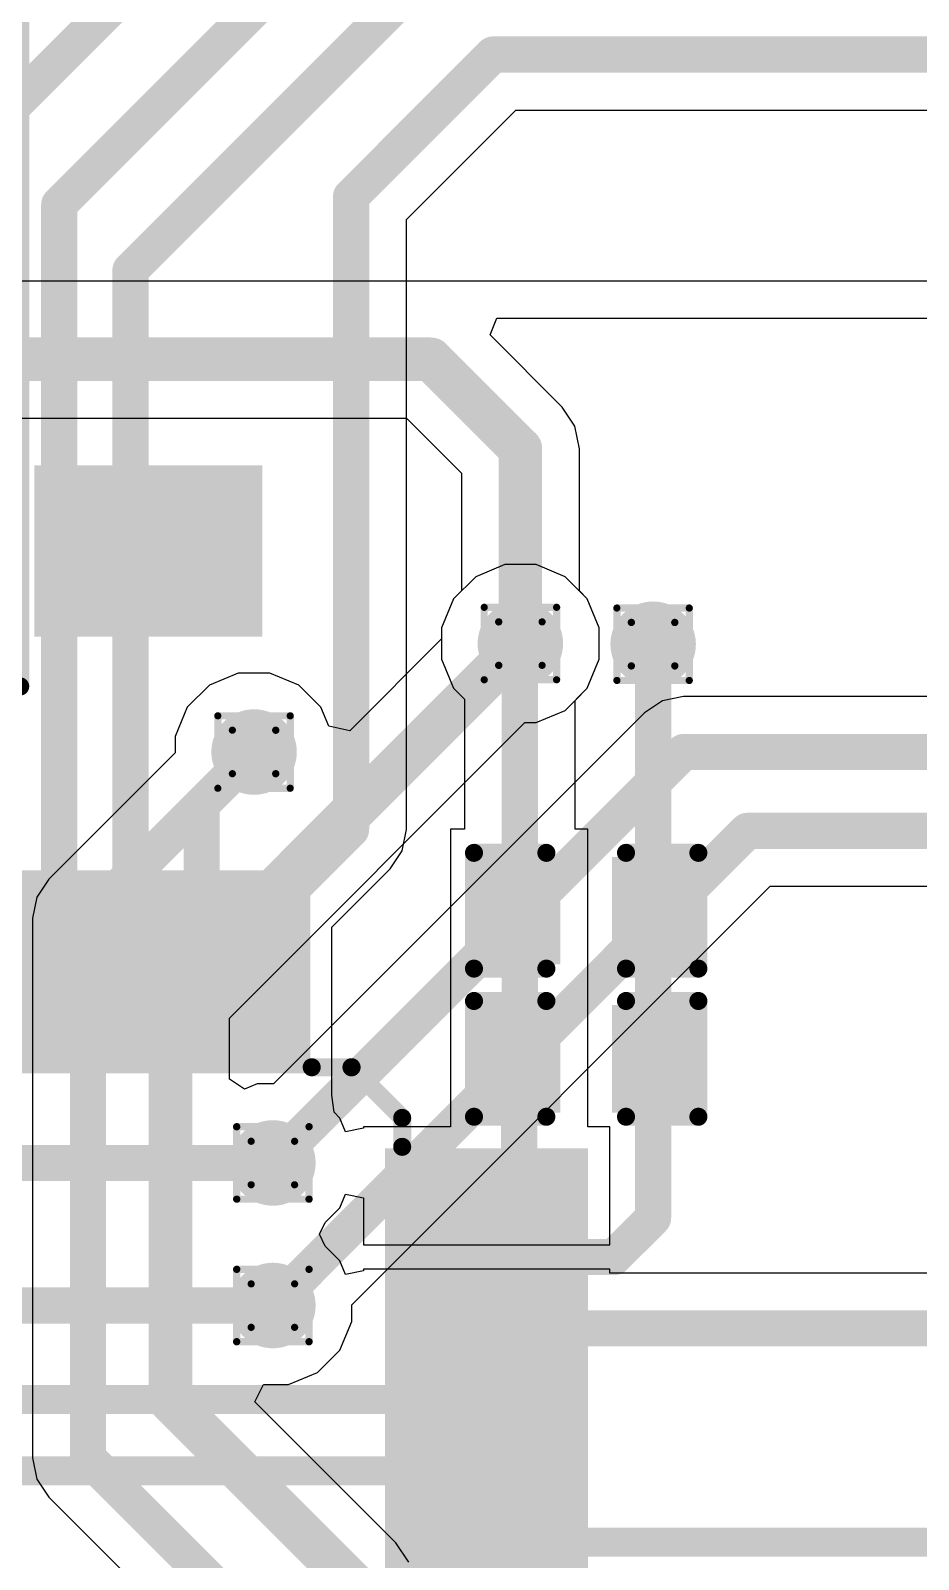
# Model space of a CAD drawing. Header units: inches. Extents: x 0 to 355, y -10 to 78.
# Drawn here: x 40.64 to 46.88, y 19.38 to 30.11 of the extents above; entities that cross this region are included whole.
import ezdxf

# ---------------------------------------------------------------- set-up
doc = ezdxf.new("R2010")
doc.units = ezdxf.units.IN
for name, color, linetype in [('Bottom Layer', 5, 'Continuous'), ('Bottom Overlay', 54, 'Continuous'), ('Bottom Paste', 16, 'Continuous'), ('Bottom Solder', 6, 'Continuous'), ('Drill Drawing', 1, 'Continuous'), ('Top Layer', 1, 'Continuous'), ('Top Overlay', 2, 'Continuous'), ('Top Paste', 8, 'Continuous'), ('Top Solder', 216, 'Continuous'), ('Via Holes', 16, 'Continuous')]:
    doc.layers.add(name, color=color, linetype=linetype)

# ---------------------------------------------------------------- blocks, each defined once
blk = doc.blocks.new('48_LQFP__7_7___19')
at = {"layer": 'Top Layer'}
for points in [[(-2.59, 4.86), (-2.59, 3.64), (-2.91, 3.64), (-2.91, 4.86)], [(-2.09, 4.86), (-2.09, 3.64), (-2.41, 3.64), (-2.41, 4.86)], [(-1.59, 4.86), (-1.59, 3.64), (-1.91, 3.64), (-1.91, 4.86)], [(-1.09, 4.86), (-1.09, 3.64), (-1.41, 3.64), (-1.41, 4.86)], [(-0.59, 4.86), (-0.59, 3.64), (-0.91, 3.64), (-0.91, 4.86)], [(-0.09, 4.86), (-0.09, 3.64), (-0.41, 3.64), (-0.41, 4.86)], [(0.41, 4.86), (0.41, 3.64), (0.09, 3.64), (0.09, 4.86)], [(0.91, 4.86), (0.91, 3.64), (0.59, 3.64), (0.59, 4.86)], [(1.41, 4.86), (1.41, 3.64), (1.09, 3.64), (1.09, 4.86)], [(1.91, 4.86), (1.91, 3.64), (1.59, 3.64), (1.59, 4.86)], [(2.41, 4.86), (2.41, 3.64), (2.09, 3.64), (2.09, 4.86)], [(2.91, 4.86), (2.91, 3.64), (2.59, 3.64), (2.59, 4.86)], [(-3.64, 2.91), (-3.64, 2.59), (-4.86, 2.59), (-4.86, 2.91)], [(4.86, 2.91), (4.86, 2.59), (3.64, 2.59), (3.64, 2.91)], [(-3.64, 2.41), (-3.64, 2.09), (-4.86, 2.09), (-4.86, 2.41)], [(4.86, 2.41), (4.86, 2.09), (3.64, 2.09), (3.64, 2.41)], [(-3.64, 1.91), (-3.64, 1.59), (-4.86, 1.59), (-4.86, 1.91)], [(4.86, 1.91), (4.86, 1.59), (3.64, 1.59), (3.64, 1.91)], [(-3.64, 1.41), (-3.64, 1.09), (-4.86, 1.09), (-4.86, 1.41)], [(4.86, 1.41), (4.86, 1.09), (3.64, 1.09), (3.64, 1.41)], [(-3.64, 0.91), (-3.64, 0.59), (-4.86, 0.59), (-4.86, 0.91)], [(4.86, 0.91), (4.86, 0.59), (3.64, 0.59), (3.64, 0.91)], [(-3.64, 0.41), (-3.64, 0.09), (-4.86, 0.09), (-4.86, 0.41)], [(4.86, 0.41), (4.86, 0.09), (3.64, 0.09), (3.64, 0.41)], [(-3.64, -0.09), (-3.64, -0.41), (-4.86, -0.41), (-4.86, -0.09)], [(4.86, -0.09), (4.86, -0.41), (3.64, -0.41), (3.64, -0.09)], [(-3.64, -0.59), (-3.64, -0.91), (-4.86, -0.91), (-4.86, -0.59)], [(4.86, -0.59), (4.86, -0.91), (3.64, -0.91), (3.64, -0.59)], [(-3.64, -1.09), (-3.64, -1.41), (-4.86, -1.41), (-4.86, -1.09)], [(4.86, -1.09), (4.86, -1.41), (3.64, -1.41), (3.64, -1.09)], [(-3.64, -1.59), (-3.64, -1.91), (-4.86, -1.91), (-4.86, -1.59)], [(4.86, -1.59), (4.86, -1.91), (3.64, -1.91), (3.64, -1.59)], [(-3.64, -2.09), (-3.64, -2.41), (-4.86, -2.41), (-4.86, -2.09)], [(4.86, -2.09), (4.86, -2.41), (3.64, -2.41), (3.64, -2.09)], [(-3.64, -2.59), (-3.64, -2.91), (-4.86, -2.91), (-4.86, -2.59)], [(4.86, -2.59), (4.86, -2.91), (3.64, -2.91), (3.64, -2.59)], [(-2.59, -3.64), (-2.59, -4.86), (-2.91, -4.86), (-2.91, -3.64)], [(-2.09, -3.64), (-2.09, -4.86), (-2.41, -4.86), (-2.41, -3.64)], [(-1.59, -3.64), (-1.59, -4.86), (-1.91, -4.86), (-1.91, -3.64)], [(-1.09, -3.64), (-1.09, -4.86), (-1.41, -4.86), (-1.41, -3.64)], [(-0.59, -3.64), (-0.59, -4.86), (-0.91, -4.86), (-0.91, -3.64)], [(-0.09, -3.64), (-0.09, -4.86), (-0.41, -4.86), (-0.41, -3.64)], [(0.41, -3.64), (0.41, -4.86), (0.09, -4.86), (0.09, -3.64)], [(0.91, -3.64), (0.91, -4.86), (0.59, -4.86), (0.59, -3.64)], [(1.41, -3.64), (1.41, -4.86), (1.09, -4.86), (1.09, -3.64)], [(1.91, -3.64), (1.91, -4.86), (1.59, -4.86), (1.59, -3.64)], [(2.41, -3.64), (2.41, -4.86), (2.09, -4.86), (2.09, -3.64)], [(2.91, -3.64), (2.91, -4.86), (2.59, -4.86), (2.59, -3.64)]]:
    blk.add_hatch(color=1, dxfattribs=at).paths.add_polyline_path(points)
at = {"layer": 'Top Overlay'}
blk.add_hatch(color=2, dxfattribs=at).paths.add_polyline_path([(-3.556, 2.565), (-3.327, 2.565), (-3.327, 2.997), (-3.556, 2.997)])
at = {"layer": 'Top Paste'}
for points in [[(-2.59, 4.86), (-2.59, 3.64), (-2.91, 3.64), (-2.91, 4.86)], [(-2.09, 4.86), (-2.09, 3.64), (-2.41, 3.64), (-2.41, 4.86)], [(-1.59, 4.86), (-1.59, 3.64), (-1.91, 3.64), (-1.91, 4.86)], [(-1.09, 4.86), (-1.09, 3.64), (-1.41, 3.64), (-1.41, 4.86)], [(-0.59, 4.86), (-0.59, 3.64), (-0.91, 3.64), (-0.91, 4.86)], [(-0.09, 4.86), (-0.09, 3.64), (-0.41, 3.64), (-0.41, 4.86)], [(0.41, 4.86), (0.41, 3.64), (0.09, 3.64), (0.09, 4.86)], [(0.91, 4.86), (0.91, 3.64), (0.59, 3.64), (0.59, 4.86)], [(1.41, 4.86), (1.41, 3.64), (1.09, 3.64), (1.09, 4.86)], [(1.91, 4.86), (1.91, 3.64), (1.59, 3.64), (1.59, 4.86)], [(2.41, 4.86), (2.41, 3.64), (2.09, 3.64), (2.09, 4.86)], [(2.91, 4.86), (2.91, 3.64), (2.59, 3.64), (2.59, 4.86)], [(-3.64, 2.91), (-3.64, 2.59), (-4.86, 2.59), (-4.86, 2.91)], [(4.86, 2.91), (4.86, 2.59), (3.64, 2.59), (3.64, 2.91)], [(-3.64, 2.41), (-3.64, 2.09), (-4.86, 2.09), (-4.86, 2.41)], [(4.86, 2.41), (4.86, 2.09), (3.64, 2.09), (3.64, 2.41)], [(-3.64, 1.91), (-3.64, 1.59), (-4.86, 1.59), (-4.86, 1.91)], [(4.86, 1.91), (4.86, 1.59), (3.64, 1.59), (3.64, 1.91)], [(-3.64, 1.41), (-3.64, 1.09), (-4.86, 1.09), (-4.86, 1.41)], [(4.86, 1.41), (4.86, 1.09), (3.64, 1.09), (3.64, 1.41)], [(-3.64, 0.91), (-3.64, 0.59), (-4.86, 0.59), (-4.86, 0.91)], [(4.86, 0.91), (4.86, 0.59), (3.64, 0.59), (3.64, 0.91)], [(-3.64, 0.41), (-3.64, 0.09), (-4.86, 0.09), (-4.86, 0.41)], [(4.86, 0.41), (4.86, 0.09), (3.64, 0.09), (3.64, 0.41)], [(-3.64, -0.09), (-3.64, -0.41), (-4.86, -0.41), (-4.86, -0.09)], [(4.86, -0.09), (4.86, -0.41), (3.64, -0.41), (3.64, -0.09)], [(-3.64, -0.59), (-3.64, -0.91), (-4.86, -0.91), (-4.86, -0.59)], [(4.86, -0.59), (4.86, -0.91), (3.64, -0.91), (3.64, -0.59)], [(-3.64, -1.09), (-3.64, -1.41), (-4.86, -1.41), (-4.86, -1.09)], [(4.86, -1.09), (4.86, -1.41), (3.64, -1.41), (3.64, -1.09)], [(-3.64, -1.59), (-3.64, -1.91), (-4.86, -1.91), (-4.86, -1.59)], [(4.86, -1.59), (4.86, -1.91), (3.64, -1.91), (3.64, -1.59)], [(-3.64, -2.09), (-3.64, -2.41), (-4.86, -2.41), (-4.86, -2.09)], [(4.86, -2.09), (4.86, -2.41), (3.64, -2.41), (3.64, -2.09)], [(-3.64, -2.59), (-3.64, -2.91), (-4.86, -2.91), (-4.86, -2.59)], [(4.86, -2.59), (4.86, -2.91), (3.64, -2.91), (3.64, -2.59)], [(-2.59, -3.64), (-2.59, -4.86), (-2.91, -4.86), (-2.91, -3.64)], [(-2.09, -3.64), (-2.09, -4.86), (-2.41, -4.86), (-2.41, -3.64)], [(-1.59, -3.64), (-1.59, -4.86), (-1.91, -4.86), (-1.91, -3.64)], [(-1.09, -3.64), (-1.09, -4.86), (-1.41, -4.86), (-1.41, -3.64)], [(-0.59, -3.64), (-0.59, -4.86), (-0.91, -4.86), (-0.91, -3.64)], [(-0.09, -3.64), (-0.09, -4.86), (-0.41, -4.86), (-0.41, -3.64)], [(0.41, -3.64), (0.41, -4.86), (0.09, -4.86), (0.09, -3.64)], [(0.91, -3.64), (0.91, -4.86), (0.59, -4.86), (0.59, -3.64)], [(1.41, -3.64), (1.41, -4.86), (1.09, -4.86), (1.09, -3.64)], [(1.91, -3.64), (1.91, -4.86), (1.59, -4.86), (1.59, -3.64)], [(2.41, -3.64), (2.41, -4.86), (2.09, -4.86), (2.09, -3.64)], [(2.91, -3.64), (2.91, -4.86), (2.59, -4.86), (2.59, -3.64)]]:
    blk.add_hatch(color=8, dxfattribs=at).paths.add_polyline_path(points)
at = {"layer": 'Top Solder'}
for points in [[(-2.488, 4.962), (-2.488, 3.538), (-3.012, 3.538), (-3.012, 4.962)], [(-1.988, 4.962), (-1.988, 3.538), (-2.512, 3.538), (-2.512, 4.962)], [(-1.488, 4.962), (-1.488, 3.538), (-2.012, 3.538), (-2.012, 4.962)], [(-0.988, 4.962), (-0.988, 3.538), (-1.512, 3.538), (-1.512, 4.962)], [(-0.488, 4.962), (-0.488, 3.538), (-1.012, 3.538), (-1.012, 4.962)], [(0.012, 4.962), (0.012, 3.538), (-0.512, 3.538), (-0.512, 4.962)], [(0.512, 4.962), (0.512, 3.538), (-0.012, 3.538), (-0.012, 4.962)], [(1.012, 4.962), (1.012, 3.538), (0.488, 3.538), (0.488, 4.962)], [(1.512, 4.962), (1.512, 3.538), (0.988, 3.538), (0.988, 4.962)], [(2.012, 4.962), (2.012, 3.538), (1.488, 3.538), (1.488, 4.962)], [(2.512, 4.962), (2.512, 3.538), (1.988, 3.538), (1.988, 4.962)], [(3.012, 4.962), (3.012, 3.538), (2.488, 3.538), (2.488, 4.962)], [(-3.538, 3.012), (-3.538, 2.488), (-4.962, 2.488), (-4.962, 3.012)], [(4.962, 3.012), (4.962, 2.488), (3.538, 2.488), (3.538, 3.012)], [(-3.538, 2.512), (-3.538, 1.988), (-4.962, 1.988), (-4.962, 2.512)], [(4.962, 2.512), (4.962, 1.988), (3.538, 1.988), (3.538, 2.512)], [(-3.538, 2.012), (-3.538, 1.488), (-4.962, 1.488), (-4.962, 2.012)], [(4.962, 2.012), (4.962, 1.488), (3.538, 1.488), (3.538, 2.012)], [(-3.538, 1.512), (-3.538, 0.988), (-4.962, 0.988), (-4.962, 1.512)], [(4.962, 1.512), (4.962, 0.988), (3.538, 0.988), (3.538, 1.512)], [(-3.538, 1.012), (-3.538, 0.488), (-4.962, 0.488), (-4.962, 1.012)], [(4.962, 1.012), (4.962, 0.488), (3.538, 0.488), (3.538, 1.012)], [(-3.538, 0.512), (-3.538, -0.012), (-4.962, -0.012), (-4.962, 0.512)], [(4.962, 0.512), (4.962, -0.012), (3.538, -0.012), (3.538, 0.512)], [(-3.538, 0.012), (-3.538, -0.512), (-4.962, -0.512), (-4.962, 0.012)], [(4.962, 0.012), (4.962, -0.512), (3.538, -0.512), (3.538, 0.012)], [(-3.538, -0.488), (-3.538, -1.012), (-4.962, -1.012), (-4.962, -0.488)], [(4.962, -0.488), (4.962, -1.012), (3.538, -1.012), (3.538, -0.488)], [(-3.538, -0.988), (-3.538, -1.512), (-4.962, -1.512), (-4.962, -0.988)], [(4.962, -0.988), (4.962, -1.512), (3.538, -1.512), (3.538, -0.988)], [(-3.538, -1.488), (-3.538, -2.012), (-4.962, -2.012), (-4.962, -1.488)], [(4.962, -1.488), (4.962, -2.012), (3.538, -2.012), (3.538, -1.488)], [(-3.538, -1.988), (-3.538, -2.512), (-4.962, -2.512), (-4.962, -1.988)], [(4.962, -1.988), (4.962, -2.512), (3.538, -2.512), (3.538, -1.988)], [(-3.538, -2.488), (-3.538, -3.012), (-4.962, -3.012), (-4.962, -2.488)], [(4.962, -2.488), (4.962, -3.012), (3.538, -3.012), (3.538, -2.488)], [(-2.488, -3.538), (-2.488, -4.962), (-3.012, -4.962), (-3.012, -3.538)], [(-1.988, -3.538), (-1.988, -4.962), (-2.512, -4.962), (-2.512, -3.538)], [(-1.488, -3.538), (-1.488, -4.962), (-2.012, -4.962), (-2.012, -3.538)], [(-0.988, -3.538), (-0.988, -4.962), (-1.512, -4.962), (-1.512, -3.538)], [(-0.488, -3.538), (-0.488, -4.962), (-1.012, -4.962), (-1.012, -3.538)], [(0.012, -3.538), (0.012, -4.962), (-0.512, -4.962), (-0.512, -3.538)], [(0.512, -3.538), (0.512, -4.962), (-0.012, -4.962), (-0.012, -3.538)], [(1.012, -3.538), (1.012, -4.962), (0.488, -4.962), (0.488, -3.538)], [(1.512, -3.538), (1.512, -4.962), (0.988, -4.962), (0.988, -3.538)], [(2.012, -3.538), (2.012, -4.962), (1.488, -4.962), (1.488, -3.538)], [(2.512, -3.538), (2.512, -4.962), (1.988, -4.962), (1.988, -3.538)], [(3.012, -3.538), (3.012, -4.962), (2.488, -4.962), (2.488, -3.538)]]:
    blk.add_hatch(color=216, dxfattribs=at).paths.add_polyline_path(points)
at = {"layer": 'Top Overlay'}
for points in [[(-3.658, 3.226, 0.127, 0.127, 0), (-3.302, 3.581, 0.127, 0.127, 0)], [(-3.302, 3.581, 0.127, 0.127, 0), (-3.023, 3.581, 0.127, 0.127, 0)], [(3.023, 3.581, 0.127, 0.127, 0), (3.302, 3.581, 0.127, 0.127, 0)], [(3.302, 3.581, 0.127, 0.127, 0), (3.658, 3.226, 0.127, 0.127, 0)], [(-3.658, 3.023, 0.127, 0.127, 0), (-3.658, 3.226, 0.127, 0.127, 0)], [(3.658, 3.023, 0.127, 0.127, 0), (3.658, 3.226, 0.127, 0.127, 0)], [(-5.156, 2.616, 0.2, 0.2, 0), (-5.156, 2.87, 0.2, 0.2, 0)], [(-5.156, 2.87, 0.2, 0.2, 0), (-5.029, 2.743, 0.2, 0.2, 0)], [(-5.156, 2.616, 0.2, 0.2, 0), (-5.029, 2.743, 0.2, 0.2, 0)], [(-3.658, -3.226, 0.127, 0.127, 0), (-3.658, -3.023, 0.127, 0.127, 0)], [(3.658, -3.226, 0.127, 0.127, 0), (3.658, -3.023, 0.127, 0.127, 0)], [(-3.658, -3.226, 0.127, 0.127, 0), (-3.302, -3.581, 0.127, 0.127, 0)], [(3.302, -3.581, 0.127, 0.127, 0), (3.658, -3.226, 0.127, 0.127, 0)], [(-3.302, -3.581, 0.127, 0.127, 0), (-3.023, -3.581, 0.127, 0.127, 0)], [(3.023, -3.581, 0.127, 0.127, 0), (3.302, -3.581, 0.127, 0.127, 0)]]:
    blk.add_lwpolyline(points, format="xyseb", dxfattribs=at)
for points in [[(-3.334, 3.581, 0.0635, 0.0635, 1), (-3.27, 3.581, 0.0635, 0.0635, 1)], [(-3.334, 3.581, 0.0635, 0.0635, 1), (-3.27, 3.581, 0.0635, 0.0635, 1)], [(-3.054, 3.581, 0.0635, 0.0635, 1), (-2.991, 3.581, 0.0635, 0.0635, 1)], [(2.991, 3.581, 0.0635, 0.0635, 1), (3.054, 3.581, 0.0635, 0.0635, 1)], [(3.27, 3.581, 0.0635, 0.0635, 1), (3.334, 3.581, 0.0635, 0.0635, 1)], [(3.27, 3.581, 0.0635, 0.0635, 1), (3.334, 3.581, 0.0635, 0.0635, 1)], [(-3.689, 3.226, 0.0635, 0.0635, 1), (-3.626, 3.226, 0.0635, 0.0635, 1)], [(-3.689, 3.226, 0.0635, 0.0635, 1), (-3.626, 3.226, 0.0635, 0.0635, 1)], [(3.626, 3.226, 0.0635, 0.0635, 1), (3.689, 3.226, 0.0635, 0.0635, 1)], [(3.626, 3.226, 0.0635, 0.0635, 1), (3.689, 3.226, 0.0635, 0.0635, 1)], [(-3.689, 3.023, 0.0635, 0.0635, 1), (-3.626, 3.023, 0.0635, 0.0635, 1)], [(3.626, 3.023, 0.0635, 0.0635, 1), (3.689, 3.023, 0.0635, 0.0635, 1)], [(-5.206, 2.87, 0.1, 0.1, 1), (-5.106, 2.87, 0.1, 0.1, 1)], [(-5.206, 2.87, 0.1, 0.1, 1), (-5.106, 2.87, 0.1, 0.1, 1)], [(-5.079, 2.743, 0.1, 0.1, 1), (-4.979, 2.743, 0.1, 0.1, 1)], [(-5.079, 2.743, 0.1, 0.1, 1), (-4.979, 2.743, 0.1, 0.1, 1)], [(-5.206, 2.616, 0.1, 0.1, 1), (-5.106, 2.616, 0.1, 0.1, 1)], [(-5.206, 2.616, 0.1, 0.1, 1), (-5.106, 2.616, 0.1, 0.1, 1)], [(-3.689, -3.023, 0.0635, 0.0635, 1), (-3.626, -3.023, 0.0635, 0.0635, 1)], [(3.626, -3.023, 0.0635, 0.0635, 1), (3.689, -3.023, 0.0635, 0.0635, 1)], [(-3.689, -3.226, 0.0635, 0.0635, 1), (-3.626, -3.226, 0.0635, 0.0635, 1)], [(-3.689, -3.226, 0.0635, 0.0635, 1), (-3.626, -3.226, 0.0635, 0.0635, 1)], [(3.626, -3.226, 0.0635, 0.0635, 1), (3.689, -3.226, 0.0635, 0.0635, 1)], [(3.626, -3.226, 0.0635, 0.0635, 1), (3.689, -3.226, 0.0635, 0.0635, 1)], [(-3.334, -3.581, 0.0635, 0.0635, 1), (-3.27, -3.581, 0.0635, 0.0635, 1)], [(-3.334, -3.581, 0.0635, 0.0635, 1), (-3.27, -3.581, 0.0635, 0.0635, 1)], [(-3.054, -3.581, 0.0635, 0.0635, 1), (-2.991, -3.581, 0.0635, 0.0635, 1)], [(2.991, -3.581, 0.0635, 0.0635, 1), (3.054, -3.581, 0.0635, 0.0635, 1)], [(3.27, -3.581, 0.0635, 0.0635, 1), (3.334, -3.581, 0.0635, 0.0635, 1)], [(3.27, -3.581, 0.0635, 0.0635, 1), (3.334, -3.581, 0.0635, 0.0635, 1)]]:
    blk.add_lwpolyline(points, format="xyseb", close=True, dxfattribs=at)
blk = doc.blocks.new('GT_TS090C_H031_L5_B_25')
at = {"layer": 'Bottom Layer'}
for points in [[(-4.75, 2.8), (-3.25, 2.8), (-3.25, 1.7), (-4.75, 1.7)], [(3.25, 2.8), (4.75, 2.8), (4.75, 1.7), (3.25, 1.7)], [(-4.75, -1.7), (-3.25, -1.7), (-3.25, -2.8), (-4.75, -2.8)], [(3.25, -1.7), (4.75, -1.7), (4.75, -2.8), (3.25, -2.8)]]:
    blk.add_hatch(color=5, dxfattribs=at).paths.add_polyline_path(points)
at = {"layer": 'Bottom Paste'}
for points in [[(-4.75, 2.8), (-3.25, 2.8), (-3.25, 1.7), (-4.75, 1.7)], [(3.25, 2.8), (4.75, 2.8), (4.75, 1.7), (3.25, 1.7)], [(-4.75, -1.7), (-3.25, -1.7), (-3.25, -2.8), (-4.75, -2.8)], [(3.25, -1.7), (4.75, -1.7), (4.75, -2.8), (3.25, -2.8)]]:
    blk.add_hatch(color=16, dxfattribs=at).paths.add_polyline_path(points)
at = {"layer": 'Bottom Solder'}
for points in [[(-4.801, 2.851), (-3.199, 2.851), (-3.199, 1.649), (-4.801, 1.649)], [(3.199, 2.851), (4.801, 2.851), (4.801, 1.649), (3.199, 1.649)], [(-4.801, -1.649), (-3.199, -1.649), (-3.199, -2.851), (-4.801, -2.851)], [(3.199, -1.649), (4.801, -1.649), (4.801, -2.851), (3.199, -2.851)]]:
    blk.add_hatch(color=6, dxfattribs=at).paths.add_polyline_path(points)
at = {"layer": 'Bottom Overlay'}
for points in [[(-3.1, 3.2, 0.127, 0.127, 0), (-3.1, -3.2, 0.127, 0.127, 0)], [(3, 3.2, 0.127, 0.127, 0), (-3.1, 3.2, 0.127, 0.127, 0)], [(3, 3.2, 0.127, 0.127, 0), (3, -3.2, 0.127, 0.127, 0)], [(3, -3.2, 0.127, 0.127, 0), (-3.1, -3.2, 0.127, 0.127, 0)]]:
    blk.add_lwpolyline(points, format="xyseb", dxfattribs=at)
for points in [[(-3.132, 3.2, 0.0635, 0.0635, 1), (-3.068, 3.2, 0.0635, 0.0635, 1)], [(-3.132, 3.2, 0.0635, 0.0635, 1), (-3.068, 3.2, 0.0635, 0.0635, 1)], [(2.968, 3.2, 0.0635, 0.0635, 1), (3.032, 3.2, 0.0635, 0.0635, 1)], [(2.968, 3.2, 0.0635, 0.0635, 1), (3.032, 3.2, 0.0635, 0.0635, 1)], [(1.3, 0, 0.254, 0.254, 1), (-1.3, 0, 0.254, 0.254, 1)], [(-1.363, 0, 0.127, 0.127, 1), (-1.236, 0, 0.127, 0.127, 1)], [(1.237, 0, 0.127, 0.127, 1), (1.364, 0, 0.127, 0.127, 1)], [(-3.132, -3.2, 0.0635, 0.0635, 1), (-3.068, -3.2, 0.0635, 0.0635, 1)], [(-3.132, -3.2, 0.0635, 0.0635, 1), (-3.068, -3.2, 0.0635, 0.0635, 1)], [(2.968, -3.2, 0.0635, 0.0635, 1), (3.032, -3.2, 0.0635, 0.0635, 1)], [(2.968, -3.2, 0.0635, 0.0635, 1), (3.032, -3.2, 0.0635, 0.0635, 1)]]:
    blk.add_lwpolyline(points, format="xyseb", close=True, dxfattribs=at)
blk = doc.blocks.new('C___0402_91')
at = {"layer": 'Top Layer'}
for points in [[(-0.699, -0.318), (-0.699, 0.318), (-0.241, 0.318), (-0.241, -0.318)], [(0.241, -0.318), (0.241, 0.318), (0.699, 0.318), (0.699, -0.318)]]:
    blk.add_hatch(color=1, dxfattribs=at).paths.add_polyline_path(points)
at = {"layer": 'Top Paste'}
for points in [[(-0.699, -0.318), (-0.699, 0.318), (-0.241, 0.318), (-0.241, -0.318)], [(0.241, -0.318), (0.241, 0.318), (0.699, 0.318), (0.699, -0.318)]]:
    blk.add_hatch(color=8, dxfattribs=at).paths.add_polyline_path(points)
at = {"layer": 'Top Solder'}
for points in [[(-0.758, -0.377), (-0.758, 0.377), (-0.181, 0.377), (-0.181, -0.377)], [(0.181, -0.377), (0.181, 0.377), (0.758, 0.377), (0.758, -0.377)]]:
    blk.add_hatch(color=216, dxfattribs=at).paths.add_polyline_path(points)
at = {"layer": 'Top Overlay'}
for points in [[(-0.279, 0.406, 0.127, 0.127, 0), (-0.787, 0.406, 0.127, 0.127, 0)], [(-0.787, 0.406, 0.127, 0.127, 0), (-0.787, -0.406, 0.127, 0.127, 0)], [(0.787, 0.406, 0.127, 0.127, 0), (0.279, 0.406, 0.127, 0.127, 0)], [(0.787, 0.406, 0.127, 0.127, 0), (0.787, -0.406, 0.127, 0.127, 0)], [(-0.279, -0.406, 0.127, 0.127, 0), (-0.787, -0.406, 0.127, 0.127, 0)], [(0.787, -0.406, 0.127, 0.127, 0), (0.279, -0.406, 0.127, 0.127, 0)]]:
    blk.add_lwpolyline(points, format="xyseb", dxfattribs=at)
for points in [[(-0.819, 0.406, 0.0635, 0.0635, 1), (-0.756, 0.406, 0.0635, 0.0635, 1)], [(-0.819, 0.406, 0.0635, 0.0635, 1), (-0.756, 0.406, 0.0635, 0.0635, 1)], [(-0.311, 0.406, 0.0635, 0.0635, 1), (-0.248, 0.406, 0.0635, 0.0635, 1)], [(0.248, 0.406, 0.0635, 0.0635, 1), (0.311, 0.406, 0.0635, 0.0635, 1)], [(0.756, 0.406, 0.0635, 0.0635, 1), (0.819, 0.406, 0.0635, 0.0635, 1)], [(0.756, 0.406, 0.0635, 0.0635, 1), (0.819, 0.406, 0.0635, 0.0635, 1)], [(-0.819, -0.406, 0.0635, 0.0635, 1), (-0.756, -0.406, 0.0635, 0.0635, 1)], [(-0.819, -0.406, 0.0635, 0.0635, 1), (-0.756, -0.406, 0.0635, 0.0635, 1)], [(-0.311, -0.406, 0.0635, 0.0635, 1), (-0.248, -0.406, 0.0635, 0.0635, 1)], [(0.248, -0.406, 0.0635, 0.0635, 1), (0.311, -0.406, 0.0635, 0.0635, 1)], [(0.756, -0.406, 0.0635, 0.0635, 1), (0.819, -0.406, 0.0635, 0.0635, 1)], [(0.756, -0.406, 0.0635, 0.0635, 1), (0.819, -0.406, 0.0635, 0.0635, 1)]]:
    blk.add_lwpolyline(points, format="xyseb", close=True, dxfattribs=at)
blk = doc.blocks.new('C___0402_93')
at = {"layer": 'Top Layer'}
for points in [[(-0.699, -0.318), (-0.699, 0.318), (-0.241, 0.318), (-0.241, -0.318)], [(0.241, -0.318), (0.241, 0.318), (0.699, 0.318), (0.699, -0.318)]]:
    blk.add_hatch(color=1, dxfattribs=at).paths.add_polyline_path(points)
at = {"layer": 'Top Paste'}
for points in [[(-0.699, -0.318), (-0.699, 0.318), (-0.241, 0.318), (-0.241, -0.318)], [(0.241, -0.318), (0.241, 0.318), (0.699, 0.318), (0.699, -0.318)]]:
    blk.add_hatch(color=8, dxfattribs=at).paths.add_polyline_path(points)
at = {"layer": 'Top Solder'}
for points in [[(-0.758, -0.377), (-0.758, 0.377), (-0.181, 0.377), (-0.181, -0.377)], [(0.181, -0.377), (0.181, 0.377), (0.758, 0.377), (0.758, -0.377)]]:
    blk.add_hatch(color=216, dxfattribs=at).paths.add_polyline_path(points)
at = {"layer": 'Top Overlay'}
for points in [[(-0.787, 0.406, 0.127, 0.127, 0), (-0.787, -0.406, 0.127, 0.127, 0)], [(-0.279, 0.406, 0.127, 0.127, 0), (-0.787, 0.406, 0.127, 0.127, 0)], [(0.787, 0.406, 0.127, 0.127, 0), (0.279, 0.406, 0.127, 0.127, 0)], [(0.787, 0.406, 0.127, 0.127, 0), (0.787, -0.406, 0.127, 0.127, 0)], [(-0.279, -0.406, 0.127, 0.127, 0), (-0.787, -0.406, 0.127, 0.127, 0)], [(0.787, -0.406, 0.127, 0.127, 0), (0.279, -0.406, 0.127, 0.127, 0)]]:
    blk.add_lwpolyline(points, format="xyseb", dxfattribs=at)
for points in [[(-0.819, 0.406, 0.0635, 0.0635, 1), (-0.756, 0.406, 0.0635, 0.0635, 1)], [(-0.819, 0.406, 0.0635, 0.0635, 1), (-0.756, 0.406, 0.0635, 0.0635, 1)], [(-0.311, 0.406, 0.0635, 0.0635, 1), (-0.248, 0.406, 0.0635, 0.0635, 1)], [(0.248, 0.406, 0.0635, 0.0635, 1), (0.311, 0.406, 0.0635, 0.0635, 1)], [(0.756, 0.406, 0.0635, 0.0635, 1), (0.819, 0.406, 0.0635, 0.0635, 1)], [(0.756, 0.406, 0.0635, 0.0635, 1), (0.819, 0.406, 0.0635, 0.0635, 1)], [(-0.819, -0.406, 0.0635, 0.0635, 1), (-0.756, -0.406, 0.0635, 0.0635, 1)], [(-0.819, -0.406, 0.0635, 0.0635, 1), (-0.756, -0.406, 0.0635, 0.0635, 1)], [(-0.311, -0.406, 0.0635, 0.0635, 1), (-0.248, -0.406, 0.0635, 0.0635, 1)], [(0.248, -0.406, 0.0635, 0.0635, 1), (0.311, -0.406, 0.0635, 0.0635, 1)], [(0.756, -0.406, 0.0635, 0.0635, 1), (0.819, -0.406, 0.0635, 0.0635, 1)], [(0.756, -0.406, 0.0635, 0.0635, 1), (0.819, -0.406, 0.0635, 0.0635, 1)]]:
    blk.add_lwpolyline(points, format="xyseb", close=True, dxfattribs=at)

msp = doc.modelspace()

# ---------------------------------------------------------------- hatches: boundary and pattern name
at = {"layer": 'Bottom Layer'}
h = msp.add_hatch(color=5, dxfattribs=at)
edge = h.paths.add_edge_path()
edge.add_arc((44.082, 25.807), 0.3, 0, 360)
h = msp.add_hatch(color=5, dxfattribs=at)
edge = h.paths.add_edge_path()
edge.add_arc((45.014, 25.802), 0.3, 0, 360)
h = msp.add_hatch(color=5, dxfattribs=at)
edge = h.paths.add_edge_path()
edge.add_arc((42.213, 25.046), 0.3, 0, 360)
h = msp.add_hatch(color=5, dxfattribs=at)
edge = h.paths.add_edge_path()
edge.add_arc((42.345, 22.164), 0.3, 0, 360)
h = msp.add_hatch(color=5, dxfattribs=at)
edge = h.paths.add_edge_path()
edge.add_arc((42.345, 21.164), 0.3, 0, 360)
at = {"layer": 'Top Layer'}
h = msp.add_hatch(color=1, dxfattribs=at)
edge = h.paths.add_edge_path()
edge.add_arc((44.082, 25.807), 0.3, 0, 360)
h = msp.add_hatch(color=1, dxfattribs=at)
edge = h.paths.add_edge_path()
edge.add_arc((45.014, 25.802), 0.3, 0, 360)
h = msp.add_hatch(color=1, dxfattribs=at)
edge = h.paths.add_edge_path()
edge.add_arc((42.213, 25.046), 0.3, 0, 360)
h = msp.add_hatch(color=1, dxfattribs=at)
edge = h.paths.add_edge_path()
edge.add_arc((42.345, 22.164), 0.3, 0, 360)
h = msp.add_hatch(color=1, dxfattribs=at)
edge = h.paths.add_edge_path()
edge.add_arc((42.345, 21.164), 0.3, 0, 360)
at = {"layer": 'Via Holes'}
h = msp.add_hatch(color=7, dxfattribs=at)
edge = h.paths.add_edge_path()
edge.add_arc((44.082, 25.807), 0.15, 0, 360)
h = msp.add_hatch(color=7, dxfattribs=at)
edge = h.paths.add_edge_path()
edge.add_arc((45.014, 25.802), 0.15, 0, 360)
h = msp.add_hatch(color=7, dxfattribs=at)
edge = h.paths.add_edge_path()
edge.add_arc((42.213, 25.046), 0.15, 0, 360)
h = msp.add_hatch(color=7, dxfattribs=at)
edge = h.paths.add_edge_path()
edge.add_arc((42.345, 22.164), 0.15, 0, 360)
h = msp.add_hatch(color=7, dxfattribs=at)
edge = h.paths.add_edge_path()
edge.add_arc((42.345, 21.164), 0.15, 0, 360)

# ---------------------------------------------------------------- linework, layer by layer
at = {"layer": 'Bottom Layer'}
for p, q in [((42.894, 28.348), (38.795, 28.348)), ((48.552, 28.348), (42.894, 28.348)), ((43.869, 27.972), (43.918, 28.089)), ((43.918, 28.089), (48.552, 28.089)), ((44.375, 27.466), (43.869, 27.972)), ((44.465, 27.331), (44.375, 27.466)), ((39.036, 27.387), (43.282, 27.387)), ((43.282, 27.387), (43.668, 27.001)), ((44.497, 27.173), (44.465, 27.331)), ((44.497, 26.176), (44.497, 27.173)), ((43.668, 27.001), (43.668, 26.176)), ((43.668, 26.176), (43.613, 26.121)), ((44.552, 26.121), (44.497, 26.176)), ((43.613, 26.121), (43.528, 25.917)), ((44.636, 25.917), (44.552, 26.121)), ((43.528, 25.917), (43.528, 25.839)), ((44.636, 25.697), (44.636, 25.917)), ((43.528, 25.839), (42.884, 25.194)), ((44.552, 25.493), (44.636, 25.697)), ((42.102, 25.6), (41.899, 25.516)), ((42.323, 25.6), (42.102, 25.6)), ((42.526, 25.516), (42.323, 25.6)), ((41.899, 25.516), (41.743, 25.36)), ((42.682, 25.36), (42.526, 25.516)), ((44.396, 25.337), (44.552, 25.493)), ((45.228, 25.435), (45.079, 25.405)), ((51.651, 25.435), (45.228, 25.435)), ((41.743, 25.36), (41.659, 25.156)), ((44.953, 25.321), (42.35, 22.718)), ((42.737, 25.227), (42.682, 25.36)), ((44.193, 25.253), (44.396, 25.337)), ((45.079, 25.405), (44.953, 25.321)), ((42.041, 23.179), (44.114, 25.253)), ((42.884, 25.194), (42.737, 25.227)), ((44.114, 25.253), (44.193, 25.253)), ((41.659, 25.156), (41.659, 25.041)), ((41.659, 25.041), (40.772, 24.155)), ((40.772, 24.155), (40.688, 24.029)), ((40.688, 24.029), (40.658, 23.88)), ((42.899, 21.168), (45.836, 24.105)), ((45.836, 24.105), (51.494, 24.105)), ((40.658, 23.88), (40.658, 20.095)), ((42.041, 22.751), (42.041, 23.179)), ((42.146, 22.681), (42.041, 22.751)), ((42.235, 22.718), (42.146, 22.681)), ((42.35, 22.718), (42.235, 22.718)), ((42.899, 21.053), (42.899, 21.168)), ((42.815, 20.85), (42.899, 21.053)), ((42.659, 20.694), (42.815, 20.85)), ((42.218, 20.489), (42.278, 20.61)), ((42.278, 20.61), (42.455, 20.61)), ((42.455, 20.61), (42.659, 20.694)), ((43.209, 19.499), (42.218, 20.489)), ((40.658, 20.095), (40.688, 19.947)), ((40.688, 19.947), (40.772, 19.821)), ((40.772, 19.821), (41.843, 18.75)), ((43.298, 19.365), (43.209, 19.499))]:
    msp.add_line(p, q, dxfattribs=at)
for points in [[(38.667, 27.801, 0.305, 0.305, 0), (43.453, 27.801, 0.305, 0.305, 0)], [(43.453, 27.801, 0.305, 0.305, 0), (44.082, 27.173, 0.305, 0.305, 0)], [(44.082, 25.807, 0.305, 0.305, 0), (44.082, 27.173, 0.305, 0.305, 0)], [(41.626, 23.351, 0.305, 0.305, 0), (44.082, 25.807, 0.305, 0.305, 0)], [(41.047, 23.88, 0.254, 0.254, 0), (42.213, 25.046, 0.254, 0.254, 0)], [(42.345, 22.164, 0.254, 0.254, 0), (45.228, 25.046, 0.254, 0.254, 0)], [(45.228, 25.046, 0.254, 0.254, 0), (52.046, 25.046, 0.254, 0.254, 0)], [(42.345, 21.164, 0.254, 0.254, 0), (45.675, 24.493, 0.254, 0.254, 0)], [(45.675, 24.493, 0.254, 0.254, 0), (51.654, 24.493, 0.254, 0.254, 0)], [(41.047, 20.095, 0.254, 0.254, 0), (41.047, 23.88, 0.254, 0.254, 0)], [(41.626, 20.495, 0.305, 0.305, 0), (41.626, 23.351, 0.305, 0.305, 0)], [(41.626, 20.495, 0.305, 0.305, 0), (42.916, 19.206, 0.305, 0.305, 0)], [(41.047, 20.095, 0.254, 0.254, 0), (42.232, 18.91, 0.254, 0.254, 0)]]:
    msp.add_lwpolyline(points, format="xyseb", dxfattribs=at)
for points in [[(43.377, 27.801, 0.152, 0.152, 1), (43.53, 27.801, 0.152, 0.152, 1)], [(43.377, 27.801, 0.152, 0.152, 1), (43.53, 27.801, 0.152, 0.152, 1)], [(44.006, 27.173, 0.152, 0.152, 1), (44.159, 27.173, 0.152, 0.152, 1)], [(44.006, 27.173, 0.152, 0.152, 1), (44.159, 27.173, 0.152, 0.152, 1)], [(44.006, 25.807, 0.152, 0.152, 1), (44.159, 25.807, 0.152, 0.152, 1)], [(44.006, 25.807, 0.152, 0.152, 1), (44.159, 25.807, 0.152, 0.152, 1)], [(42.149, 25.046, 0.127, 0.127, 1), (42.276, 25.046, 0.127, 0.127, 1)], [(45.164, 25.046, 0.127, 0.127, 1), (45.291, 25.046, 0.127, 0.127, 1)], [(45.164, 25.046, 0.127, 0.127, 1), (45.291, 25.046, 0.127, 0.127, 1)], [(45.612, 24.493, 0.127, 0.127, 1), (45.739, 24.493, 0.127, 0.127, 1)], [(45.612, 24.493, 0.127, 0.127, 1), (45.739, 24.493, 0.127, 0.127, 1)], [(40.983, 23.88, 0.127, 0.127, 1), (41.11, 23.88, 0.127, 0.127, 1)], [(40.983, 23.88, 0.127, 0.127, 1), (41.11, 23.88, 0.127, 0.127, 1)], [(41.55, 23.351, 0.152, 0.152, 1), (41.702, 23.351, 0.152, 0.152, 1)], [(41.55, 23.351, 0.152, 0.152, 1), (41.702, 23.351, 0.152, 0.152, 1)], [(42.282, 22.164, 0.127, 0.127, 1), (42.409, 22.164, 0.127, 0.127, 1)], [(42.282, 21.164, 0.127, 0.127, 1), (42.409, 21.164, 0.127, 0.127, 1)], [(41.55, 20.495, 0.152, 0.152, 1), (41.702, 20.495, 0.152, 0.152, 1)], [(41.55, 20.495, 0.152, 0.152, 1), (41.702, 20.495, 0.152, 0.152, 1)], [(40.983, 20.095, 0.127, 0.127, 1), (41.11, 20.095, 0.127, 0.127, 1)], [(40.983, 20.095, 0.127, 0.127, 1), (41.11, 20.095, 0.127, 0.127, 1)]]:
    msp.add_lwpolyline(points, format="xyseb", close=True, dxfattribs=at)
at = {"layer": 'Drill Drawing'}
for points in [[(43.828, 26.061, 0.0508, 0.0508, 0), (44.336, 26.061, 0.0508, 0.0508, 0)], [(43.828, 25.553, 0.0508, 0.0508, 0), (43.828, 26.061, 0.0508, 0.0508, 0)], [(44.336, 25.553, 0.0508, 0.0508, 0), (44.336, 26.061, 0.0508, 0.0508, 0)], [(44.76, 26.056, 0.0508, 0.0508, 0), (45.268, 26.056, 0.0508, 0.0508, 0)], [(44.76, 25.548, 0.0508, 0.0508, 0), (44.76, 26.056, 0.0508, 0.0508, 0)], [(45.268, 25.548, 0.0508, 0.0508, 0), (45.268, 26.056, 0.0508, 0.0508, 0)], [(43.93, 25.959, 0.0508, 0.0508, 0), (44.235, 25.959, 0.0508, 0.0508, 0)], [(43.93, 25.654, 0.0508, 0.0508, 0), (43.93, 25.959, 0.0508, 0.0508, 0)], [(44.235, 25.654, 0.0508, 0.0508, 0), (44.235, 25.959, 0.0508, 0.0508, 0)], [(44.861, 25.955, 0.0508, 0.0508, 0), (45.166, 25.955, 0.0508, 0.0508, 0)], [(44.861, 25.65, 0.0508, 0.0508, 0), (44.861, 25.955, 0.0508, 0.0508, 0)], [(45.166, 25.65, 0.0508, 0.0508, 0), (45.166, 25.955, 0.0508, 0.0508, 0)], [(43.93, 25.654, 0.0508, 0.0508, 0), (44.235, 25.654, 0.0508, 0.0508, 0)], [(44.861, 25.65, 0.0508, 0.0508, 0), (45.166, 25.65, 0.0508, 0.0508, 0)], [(43.828, 25.553, 0.0508, 0.0508, 0), (44.336, 25.553, 0.0508, 0.0508, 0)], [(44.76, 25.548, 0.0508, 0.0508, 0), (45.268, 25.548, 0.0508, 0.0508, 0)], [(41.959, 25.3, 0.0508, 0.0508, 0), (42.467, 25.3, 0.0508, 0.0508, 0)], [(41.959, 24.792, 0.0508, 0.0508, 0), (41.959, 25.3, 0.0508, 0.0508, 0)], [(42.467, 24.792, 0.0508, 0.0508, 0), (42.467, 25.3, 0.0508, 0.0508, 0)], [(42.06, 25.199, 0.0508, 0.0508, 0), (42.365, 25.199, 0.0508, 0.0508, 0)], [(42.06, 24.894, 0.0508, 0.0508, 0), (42.06, 25.199, 0.0508, 0.0508, 0)], [(42.365, 24.894, 0.0508, 0.0508, 0), (42.365, 25.199, 0.0508, 0.0508, 0)], [(42.06, 24.894, 0.0508, 0.0508, 0), (42.365, 24.894, 0.0508, 0.0508, 0)], [(41.959, 24.792, 0.0508, 0.0508, 0), (42.467, 24.792, 0.0508, 0.0508, 0)], [(42.091, 22.418, 0.0508, 0.0508, 0), (42.599, 22.418, 0.0508, 0.0508, 0)], [(42.091, 21.91, 0.0508, 0.0508, 0), (42.091, 22.418, 0.0508, 0.0508, 0)], [(42.599, 21.91, 0.0508, 0.0508, 0), (42.599, 22.418, 0.0508, 0.0508, 0)], [(42.193, 22.316, 0.0508, 0.0508, 0), (42.498, 22.316, 0.0508, 0.0508, 0)], [(42.193, 22.011, 0.0508, 0.0508, 0), (42.193, 22.316, 0.0508, 0.0508, 0)], [(42.498, 22.011, 0.0508, 0.0508, 0), (42.498, 22.316, 0.0508, 0.0508, 0)], [(42.193, 22.011, 0.0508, 0.0508, 0), (42.498, 22.011, 0.0508, 0.0508, 0)], [(42.091, 21.91, 0.0508, 0.0508, 0), (42.599, 21.91, 0.0508, 0.0508, 0)], [(42.091, 21.418, 0.0508, 0.0508, 0), (42.599, 21.418, 0.0508, 0.0508, 0)], [(42.091, 20.91, 0.0508, 0.0508, 0), (42.091, 21.418, 0.0508, 0.0508, 0)], [(42.193, 21.316, 0.0508, 0.0508, 0), (42.498, 21.316, 0.0508, 0.0508, 0)], [(42.193, 21.011, 0.0508, 0.0508, 0), (42.193, 21.316, 0.0508, 0.0508, 0)], [(42.498, 21.011, 0.0508, 0.0508, 0), (42.498, 21.316, 0.0508, 0.0508, 0)], [(42.599, 20.91, 0.0508, 0.0508, 0), (42.599, 21.418, 0.0508, 0.0508, 0)], [(42.193, 21.011, 0.0508, 0.0508, 0), (42.498, 21.011, 0.0508, 0.0508, 0)], [(42.091, 20.91, 0.0508, 0.0508, 0), (42.599, 20.91, 0.0508, 0.0508, 0)]]:
    msp.add_lwpolyline(points, format="xyseb", dxfattribs=at)
for points in [[(43.816, 26.061, 0.0254, 0.0254, 1), (43.841, 26.061, 0.0254, 0.0254, 1)], [(43.816, 26.061, 0.0254, 0.0254, 1), (43.841, 26.061, 0.0254, 0.0254, 1)], [(44.324, 26.061, 0.0254, 0.0254, 1), (44.349, 26.061, 0.0254, 0.0254, 1)], [(44.324, 26.061, 0.0254, 0.0254, 1), (44.349, 26.061, 0.0254, 0.0254, 1)], [(44.747, 26.056, 0.0254, 0.0254, 1), (44.772, 26.056, 0.0254, 0.0254, 1)], [(44.747, 26.056, 0.0254, 0.0254, 1), (44.772, 26.056, 0.0254, 0.0254, 1)], [(45.255, 26.056, 0.0254, 0.0254, 1), (45.28, 26.056, 0.0254, 0.0254, 1)], [(45.255, 26.056, 0.0254, 0.0254, 1), (45.28, 26.056, 0.0254, 0.0254, 1)], [(43.917, 25.959, 0.0254, 0.0254, 1), (43.943, 25.959, 0.0254, 0.0254, 1)], [(43.917, 25.959, 0.0254, 0.0254, 1), (43.943, 25.959, 0.0254, 0.0254, 1)], [(44.222, 25.959, 0.0254, 0.0254, 1), (44.247, 25.959, 0.0254, 0.0254, 1)], [(44.222, 25.959, 0.0254, 0.0254, 1), (44.247, 25.959, 0.0254, 0.0254, 1)], [(44.848, 25.955, 0.0254, 0.0254, 1), (44.874, 25.955, 0.0254, 0.0254, 1)], [(44.848, 25.955, 0.0254, 0.0254, 1), (44.874, 25.955, 0.0254, 0.0254, 1)], [(45.153, 25.955, 0.0254, 0.0254, 1), (45.179, 25.955, 0.0254, 0.0254, 1)], [(45.153, 25.955, 0.0254, 0.0254, 1), (45.179, 25.955, 0.0254, 0.0254, 1)], [(43.917, 25.654, 0.0254, 0.0254, 1), (43.943, 25.654, 0.0254, 0.0254, 1)], [(43.917, 25.654, 0.0254, 0.0254, 1), (43.943, 25.654, 0.0254, 0.0254, 1)], [(44.222, 25.654, 0.0254, 0.0254, 1), (44.247, 25.654, 0.0254, 0.0254, 1)], [(44.222, 25.654, 0.0254, 0.0254, 1), (44.247, 25.654, 0.0254, 0.0254, 1)], [(44.848, 25.65, 0.0254, 0.0254, 1), (44.874, 25.65, 0.0254, 0.0254, 1)], [(44.848, 25.65, 0.0254, 0.0254, 1), (44.874, 25.65, 0.0254, 0.0254, 1)], [(45.153, 25.65, 0.0254, 0.0254, 1), (45.179, 25.65, 0.0254, 0.0254, 1)], [(45.153, 25.65, 0.0254, 0.0254, 1), (45.179, 25.65, 0.0254, 0.0254, 1)], [(43.816, 25.553, 0.0254, 0.0254, 1), (43.841, 25.553, 0.0254, 0.0254, 1)], [(43.816, 25.553, 0.0254, 0.0254, 1), (43.841, 25.553, 0.0254, 0.0254, 1)], [(44.324, 25.553, 0.0254, 0.0254, 1), (44.349, 25.553, 0.0254, 0.0254, 1)], [(44.324, 25.553, 0.0254, 0.0254, 1), (44.349, 25.553, 0.0254, 0.0254, 1)], [(44.747, 25.548, 0.0254, 0.0254, 1), (44.772, 25.548, 0.0254, 0.0254, 1)], [(44.747, 25.548, 0.0254, 0.0254, 1), (44.772, 25.548, 0.0254, 0.0254, 1)], [(45.255, 25.548, 0.0254, 0.0254, 1), (45.28, 25.548, 0.0254, 0.0254, 1)], [(45.255, 25.548, 0.0254, 0.0254, 1), (45.28, 25.548, 0.0254, 0.0254, 1)], [(41.946, 25.3, 0.0254, 0.0254, 1), (41.971, 25.3, 0.0254, 0.0254, 1)], [(41.946, 25.3, 0.0254, 0.0254, 1), (41.971, 25.3, 0.0254, 0.0254, 1)], [(42.454, 25.3, 0.0254, 0.0254, 1), (42.479, 25.3, 0.0254, 0.0254, 1)], [(42.454, 25.3, 0.0254, 0.0254, 1), (42.479, 25.3, 0.0254, 0.0254, 1)], [(42.048, 25.199, 0.0254, 0.0254, 1), (42.073, 25.199, 0.0254, 0.0254, 1)], [(42.048, 25.199, 0.0254, 0.0254, 1), (42.073, 25.199, 0.0254, 0.0254, 1)], [(42.352, 25.199, 0.0254, 0.0254, 1), (42.378, 25.199, 0.0254, 0.0254, 1)], [(42.352, 25.199, 0.0254, 0.0254, 1), (42.378, 25.199, 0.0254, 0.0254, 1)], [(42.048, 24.894, 0.0254, 0.0254, 1), (42.073, 24.894, 0.0254, 0.0254, 1)], [(42.048, 24.894, 0.0254, 0.0254, 1), (42.073, 24.894, 0.0254, 0.0254, 1)], [(42.352, 24.894, 0.0254, 0.0254, 1), (42.378, 24.894, 0.0254, 0.0254, 1)], [(42.352, 24.894, 0.0254, 0.0254, 1), (42.378, 24.894, 0.0254, 0.0254, 1)], [(41.946, 24.792, 0.0254, 0.0254, 1), (41.971, 24.792, 0.0254, 0.0254, 1)], [(41.946, 24.792, 0.0254, 0.0254, 1), (41.971, 24.792, 0.0254, 0.0254, 1)], [(42.454, 24.792, 0.0254, 0.0254, 1), (42.479, 24.792, 0.0254, 0.0254, 1)], [(42.454, 24.792, 0.0254, 0.0254, 1), (42.479, 24.792, 0.0254, 0.0254, 1)], [(42.078, 22.418, 0.0254, 0.0254, 1), (42.104, 22.418, 0.0254, 0.0254, 1)], [(42.078, 22.418, 0.0254, 0.0254, 1), (42.104, 22.418, 0.0254, 0.0254, 1)], [(42.586, 22.418, 0.0254, 0.0254, 1), (42.612, 22.418, 0.0254, 0.0254, 1)], [(42.586, 22.418, 0.0254, 0.0254, 1), (42.612, 22.418, 0.0254, 0.0254, 1)], [(42.18, 22.316, 0.0254, 0.0254, 1), (42.205, 22.316, 0.0254, 0.0254, 1)], [(42.18, 22.316, 0.0254, 0.0254, 1), (42.205, 22.316, 0.0254, 0.0254, 1)], [(42.485, 22.316, 0.0254, 0.0254, 1), (42.51, 22.316, 0.0254, 0.0254, 1)], [(42.485, 22.316, 0.0254, 0.0254, 1), (42.51, 22.316, 0.0254, 0.0254, 1)], [(42.18, 22.011, 0.0254, 0.0254, 1), (42.205, 22.011, 0.0254, 0.0254, 1)], [(42.18, 22.011, 0.0254, 0.0254, 1), (42.205, 22.011, 0.0254, 0.0254, 1)], [(42.485, 22.011, 0.0254, 0.0254, 1), (42.51, 22.011, 0.0254, 0.0254, 1)], [(42.485, 22.011, 0.0254, 0.0254, 1), (42.51, 22.011, 0.0254, 0.0254, 1)], [(42.078, 21.91, 0.0254, 0.0254, 1), (42.104, 21.91, 0.0254, 0.0254, 1)], [(42.078, 21.91, 0.0254, 0.0254, 1), (42.104, 21.91, 0.0254, 0.0254, 1)], [(42.586, 21.91, 0.0254, 0.0254, 1), (42.612, 21.91, 0.0254, 0.0254, 1)], [(42.586, 21.91, 0.0254, 0.0254, 1), (42.612, 21.91, 0.0254, 0.0254, 1)], [(42.078, 21.418, 0.0254, 0.0254, 1), (42.104, 21.418, 0.0254, 0.0254, 1)], [(42.078, 21.418, 0.0254, 0.0254, 1), (42.104, 21.418, 0.0254, 0.0254, 1)], [(42.18, 21.316, 0.0254, 0.0254, 1), (42.205, 21.316, 0.0254, 0.0254, 1)], [(42.18, 21.316, 0.0254, 0.0254, 1), (42.205, 21.316, 0.0254, 0.0254, 1)], [(42.485, 21.316, 0.0254, 0.0254, 1), (42.51, 21.316, 0.0254, 0.0254, 1)], [(42.485, 21.316, 0.0254, 0.0254, 1), (42.51, 21.316, 0.0254, 0.0254, 1)], [(42.586, 21.418, 0.0254, 0.0254, 1), (42.612, 21.418, 0.0254, 0.0254, 1)], [(42.586, 21.418, 0.0254, 0.0254, 1), (42.612, 21.418, 0.0254, 0.0254, 1)], [(42.18, 21.011, 0.0254, 0.0254, 1), (42.205, 21.011, 0.0254, 0.0254, 1)], [(42.18, 21.011, 0.0254, 0.0254, 1), (42.205, 21.011, 0.0254, 0.0254, 1)], [(42.485, 21.011, 0.0254, 0.0254, 1), (42.51, 21.011, 0.0254, 0.0254, 1)], [(42.485, 21.011, 0.0254, 0.0254, 1), (42.51, 21.011, 0.0254, 0.0254, 1)], [(42.078, 20.91, 0.0254, 0.0254, 1), (42.104, 20.91, 0.0254, 0.0254, 1)], [(42.078, 20.91, 0.0254, 0.0254, 1), (42.104, 20.91, 0.0254, 0.0254, 1)], [(42.586, 20.91, 0.0254, 0.0254, 1), (42.612, 20.91, 0.0254, 0.0254, 1)], [(42.586, 20.91, 0.0254, 0.0254, 1), (42.612, 20.91, 0.0254, 0.0254, 1)]]:
    msp.add_lwpolyline(points, format="xyseb", close=True, dxfattribs=at)
at = {"layer": 'Top Layer'}
for p, q in [((43.282, 28.781), (44.05, 29.549)), ((44.05, 29.549), (48.514, 29.549)), ((43.282, 24.502), (43.282, 28.781)), ((43.769, 26.276), (43.613, 26.121)), ((43.972, 26.361), (43.769, 26.276)), ((44.193, 26.361), (43.972, 26.361)), ((44.396, 26.276), (44.193, 26.361)), ((44.552, 26.121), (44.396, 26.276)), ((43.613, 26.121), (43.528, 25.917)), ((44.636, 25.917), (44.552, 26.121)), ((43.528, 25.917), (43.528, 25.697)), ((44.636, 25.697), (44.636, 25.917)), ((43.528, 25.697), (43.613, 25.493)), ((44.552, 25.493), (44.636, 25.697)), ((43.613, 25.493), (43.69, 25.416)), ((43.69, 25.416), (43.69, 24.504)), ((44.467, 25.407), (44.552, 25.493)), ((44.467, 24.504), (44.467, 25.407)), ((43.253, 24.353), (43.282, 24.502)), ((43.69, 24.504), (43.591, 24.504)), ((43.591, 24.504), (43.591, 23.361)), ((44.556, 24.504), (44.467, 24.504)), ((44.556, 23.361), (44.556, 24.504)), ((43.168, 24.227), (43.253, 24.353)), ((42.759, 23.818), (43.168, 24.227)), ((42.759, 22.64), (42.759, 23.818)), ((43.591, 23.361), (43.591, 22.418)), ((44.556, 22.418), (44.556, 23.361)), ((42.774, 22.519), (42.759, 22.64)), ((42.759, 22.64), (42.759, 22.64)), ((42.759, 22.64), (42.759, 22.64)), ((42.815, 22.477), (42.774, 22.519)), ((42.854, 22.382), (42.815, 22.477)), ((43.591, 22.418), (42.981, 22.418)), ((42.981, 22.418), (42.981, 22.408)), ((44.709, 22.418), (44.556, 22.418)), ((44.709, 21.59), (44.709, 22.418)), ((42.981, 22.408), (42.854, 22.382)), ((42.815, 21.85), (42.854, 21.945)), ((42.854, 21.945), (42.981, 21.919)), ((42.981, 21.919), (42.981, 21.59)), ((42.712, 21.746), (42.815, 21.85)), ((42.673, 21.664), (42.712, 21.746)), ((42.712, 21.581), (42.673, 21.664)), ((42.815, 21.477), (42.712, 21.581)), ((42.981, 21.59), (44.709, 21.59)), ((42.854, 21.382), (42.815, 21.477)), ((42.981, 21.408), (42.854, 21.382)), ((44.709, 21.418), (42.981, 21.418)), ((42.981, 21.418), (42.981, 21.408)), ((44.709, 21.392), (44.709, 21.418)), ((47.351, 21.392), (44.709, 21.392))]:
    msp.add_line(p, q, dxfattribs=at)
for points in [[(40.345, 29.402, 0.254, 0.254, 0), (42.756, 31.813, 0.254, 0.254, 0)], [(40.845, 28.886, 0.254, 0.254, 0), (43.05, 31.09, 0.254, 0.254, 0)], [(41.345, 28.425, 0.254, 0.254, 0), (43.528, 30.607, 0.254, 0.254, 0)], [(42.894, 28.942, 0.254, 0.254, 0), (43.889, 29.938, 0.254, 0.254, 0)], [(43.889, 29.938, 0.254, 0.254, 0), (48.675, 29.938, 0.254, 0.254, 0)], [(42.894, 24.502, 0.254, 0.254, 0), (42.894, 28.942, 0.254, 0.254, 0)], [(40.845, 23.504, 0.254, 0.254, 0), (40.845, 28.886, 0.254, 0.254, 0)], [(41.345, 23.504, 0.254, 0.254, 0), (41.345, 28.425, 0.254, 0.254, 0)], [(44.078, 25.802, 0.254, 0.254, 0), (44.082, 25.807, 0.254, 0.254, 0)], [(44.078, 22.898, 0.254, 0.254, 0), (44.078, 25.802, 0.254, 0.254, 0)], [(45.014, 23.933, 0.254, 0.254, 0), (45.014, 25.802, 0.254, 0.254, 0)], [(41.845, 24.679, 0.254, 0.254, 0), (42.213, 25.046, 0.254, 0.254, 0)], [(41.845, 23.504, 0.254, 0.254, 0), (41.845, 24.679, 0.254, 0.254, 0)], [(42.345, 23.954, 0.254, 0.254, 0), (42.894, 24.502, 0.254, 0.254, 0)], [(42.345, 23.504, 0.254, 0.254, 0), (42.345, 23.954, 0.254, 0.254, 0)], [(45.014, 22.894, 0.254, 0.254, 0), (45.014, 23.933, 0.254, 0.254, 0)], [(44.074, 22.894, 0.254, 0.254, 0), (44.078, 22.898, 0.254, 0.254, 0)], [(44.074, 22.037, 0.254, 0.254, 0), (44.074, 22.894, 0.254, 0.254, 0)], [(45.014, 21.778, 0.254, 0.254, 0), (45.014, 22.894, 0.254, 0.254, 0)], [(38.814, 22.164, 0.254, 0.254, 0), (42.345, 22.164, 0.254, 0.254, 0)], [(43.845, 22.004, 0.254, 0.254, 0), (44.041, 22.004, 0.254, 0.254, 0)], [(44.041, 22.004, 0.254, 0.254, 0), (44.074, 22.037, 0.254, 0.254, 0)], [(44.739, 21.504, 0.254, 0.254, 0), (45.014, 21.778, 0.254, 0.254, 0)], [(43.845, 21.504, 0.254, 0.254, 0), (44.739, 21.504, 0.254, 0.254, 0)], [(40.024, 21.164, 0.254, 0.254, 0), (42.345, 21.164, 0.254, 0.254, 0)], [(43.845, 21.004, 0.254, 0.254, 0), (47.512, 21.004, 0.254, 0.254, 0)], [(37.707, 20.504, 0.203, 0.203, 0), (43.845, 20.504, 0.203, 0.203, 0)], [(38.559, 20.004, 0.203, 0.203, 0), (43.845, 20.004, 0.203, 0.203, 0)], [(43.845, 19.504, 0.203, 0.203, 0), (47.111, 19.504, 0.203, 0.203, 0)]]:
    msp.add_lwpolyline(points, format="xyseb", dxfattribs=at)
for points in [[(43.826, 29.938, 0.127, 0.127, 1), (43.953, 29.938, 0.127, 0.127, 1)], [(43.826, 29.938, 0.127, 0.127, 1), (43.953, 29.938, 0.127, 0.127, 1)], [(42.83, 28.942, 0.127, 0.127, 1), (42.957, 28.942, 0.127, 0.127, 1)], [(42.83, 28.942, 0.127, 0.127, 1), (42.957, 28.942, 0.127, 0.127, 1)], [(40.782, 28.886, 0.127, 0.127, 1), (40.909, 28.886, 0.127, 0.127, 1)], [(40.782, 28.886, 0.127, 0.127, 1), (40.909, 28.886, 0.127, 0.127, 1)], [(41.282, 28.425, 0.127, 0.127, 1), (41.409, 28.425, 0.127, 0.127, 1)], [(41.282, 28.425, 0.127, 0.127, 1), (41.409, 28.425, 0.127, 0.127, 1)], [(44.015, 25.802, 0.127, 0.127, 1), (44.142, 25.802, 0.127, 0.127, 1)], [(44.015, 25.802, 0.127, 0.127, 1), (44.142, 25.802, 0.127, 0.127, 1)], [(44.019, 25.807, 0.127, 0.127, 1), (44.146, 25.807, 0.127, 0.127, 1)], [(44.95, 25.802, 0.127, 0.127, 1), (45.077, 25.802, 0.127, 0.127, 1)], [(42.149, 25.046, 0.127, 0.127, 1), (42.276, 25.046, 0.127, 0.127, 1)], [(41.782, 24.679, 0.127, 0.127, 1), (41.909, 24.679, 0.127, 0.127, 1)], [(41.782, 24.679, 0.127, 0.127, 1), (41.909, 24.679, 0.127, 0.127, 1)], [(42.83, 24.502, 0.127, 0.127, 1), (42.957, 24.502, 0.127, 0.127, 1)], [(42.83, 24.502, 0.127, 0.127, 1), (42.957, 24.502, 0.127, 0.127, 1)], [(42.282, 23.954, 0.127, 0.127, 1), (42.409, 23.954, 0.127, 0.127, 1)], [(42.282, 23.954, 0.127, 0.127, 1), (42.409, 23.954, 0.127, 0.127, 1)], [(44.95, 23.933, 0.127, 0.127, 1), (45.077, 23.933, 0.127, 0.127, 1)], [(44.95, 23.933, 0.127, 0.127, 1), (45.077, 23.933, 0.127, 0.127, 1)], [(40.782, 23.504, 0.127, 0.127, 1), (40.909, 23.504, 0.127, 0.127, 1)], [(41.282, 23.504, 0.127, 0.127, 1), (41.409, 23.504, 0.127, 0.127, 1)], [(41.782, 23.504, 0.127, 0.127, 1), (41.909, 23.504, 0.127, 0.127, 1)], [(42.282, 23.504, 0.127, 0.127, 1), (42.409, 23.504, 0.127, 0.127, 1)], [(44.01, 22.894, 0.127, 0.127, 1), (44.137, 22.894, 0.127, 0.127, 1)], [(44.01, 22.894, 0.127, 0.127, 1), (44.137, 22.894, 0.127, 0.127, 1)], [(44.015, 22.898, 0.127, 0.127, 1), (44.142, 22.898, 0.127, 0.127, 1)], [(44.015, 22.898, 0.127, 0.127, 1), (44.142, 22.898, 0.127, 0.127, 1)], [(44.95, 22.894, 0.127, 0.127, 1), (45.077, 22.894, 0.127, 0.127, 1)], [(44.95, 22.894, 0.127, 0.127, 1), (45.077, 22.894, 0.127, 0.127, 1)], [(42.282, 22.164, 0.127, 0.127, 1), (42.409, 22.164, 0.127, 0.127, 1)], [(43.782, 22.004, 0.127, 0.127, 1), (43.909, 22.004, 0.127, 0.127, 1)], [(43.977, 22.004, 0.127, 0.127, 1), (44.104, 22.004, 0.127, 0.127, 1)], [(43.977, 22.004, 0.127, 0.127, 1), (44.104, 22.004, 0.127, 0.127, 1)], [(44.01, 22.037, 0.127, 0.127, 1), (44.137, 22.037, 0.127, 0.127, 1)], [(44.01, 22.037, 0.127, 0.127, 1), (44.137, 22.037, 0.127, 0.127, 1)], [(44.95, 21.778, 0.127, 0.127, 1), (45.077, 21.778, 0.127, 0.127, 1)], [(44.95, 21.778, 0.127, 0.127, 1), (45.077, 21.778, 0.127, 0.127, 1)], [(43.782, 21.504, 0.127, 0.127, 1), (43.909, 21.504, 0.127, 0.127, 1)], [(44.676, 21.504, 0.127, 0.127, 1), (44.803, 21.504, 0.127, 0.127, 1)], [(44.676, 21.504, 0.127, 0.127, 1), (44.803, 21.504, 0.127, 0.127, 1)], [(42.282, 21.164, 0.127, 0.127, 1), (42.409, 21.164, 0.127, 0.127, 1)], [(43.782, 21.004, 0.127, 0.127, 1), (43.909, 21.004, 0.127, 0.127, 1)], [(43.794, 20.504, 0.102, 0.102, 1), (43.896, 20.504, 0.102, 0.102, 1)], [(43.794, 20.004, 0.102, 0.102, 1), (43.896, 20.004, 0.102, 0.102, 1)], [(43.794, 19.504, 0.102, 0.102, 1), (43.896, 19.504, 0.102, 0.102, 1)]]:
    msp.add_lwpolyline(points, format="xyseb", close=True, dxfattribs=at)

# ---------------------------------------------------------------- block references
at = {"rotation": 180}
for name, p in [('GT_TS090C_H031_L5_B_25', (37.471, 28.706)), ('C___0402_93', (44.544, 23.933)), ('C___0402_91', (44.544, 22.894))]:
    msp.add_blockref(name, p, dxfattribs=at)
msp.add_blockref('48_LQFP__7_7___19', (39.595, 19.254))

doc.saveas('drawing.dxf')
